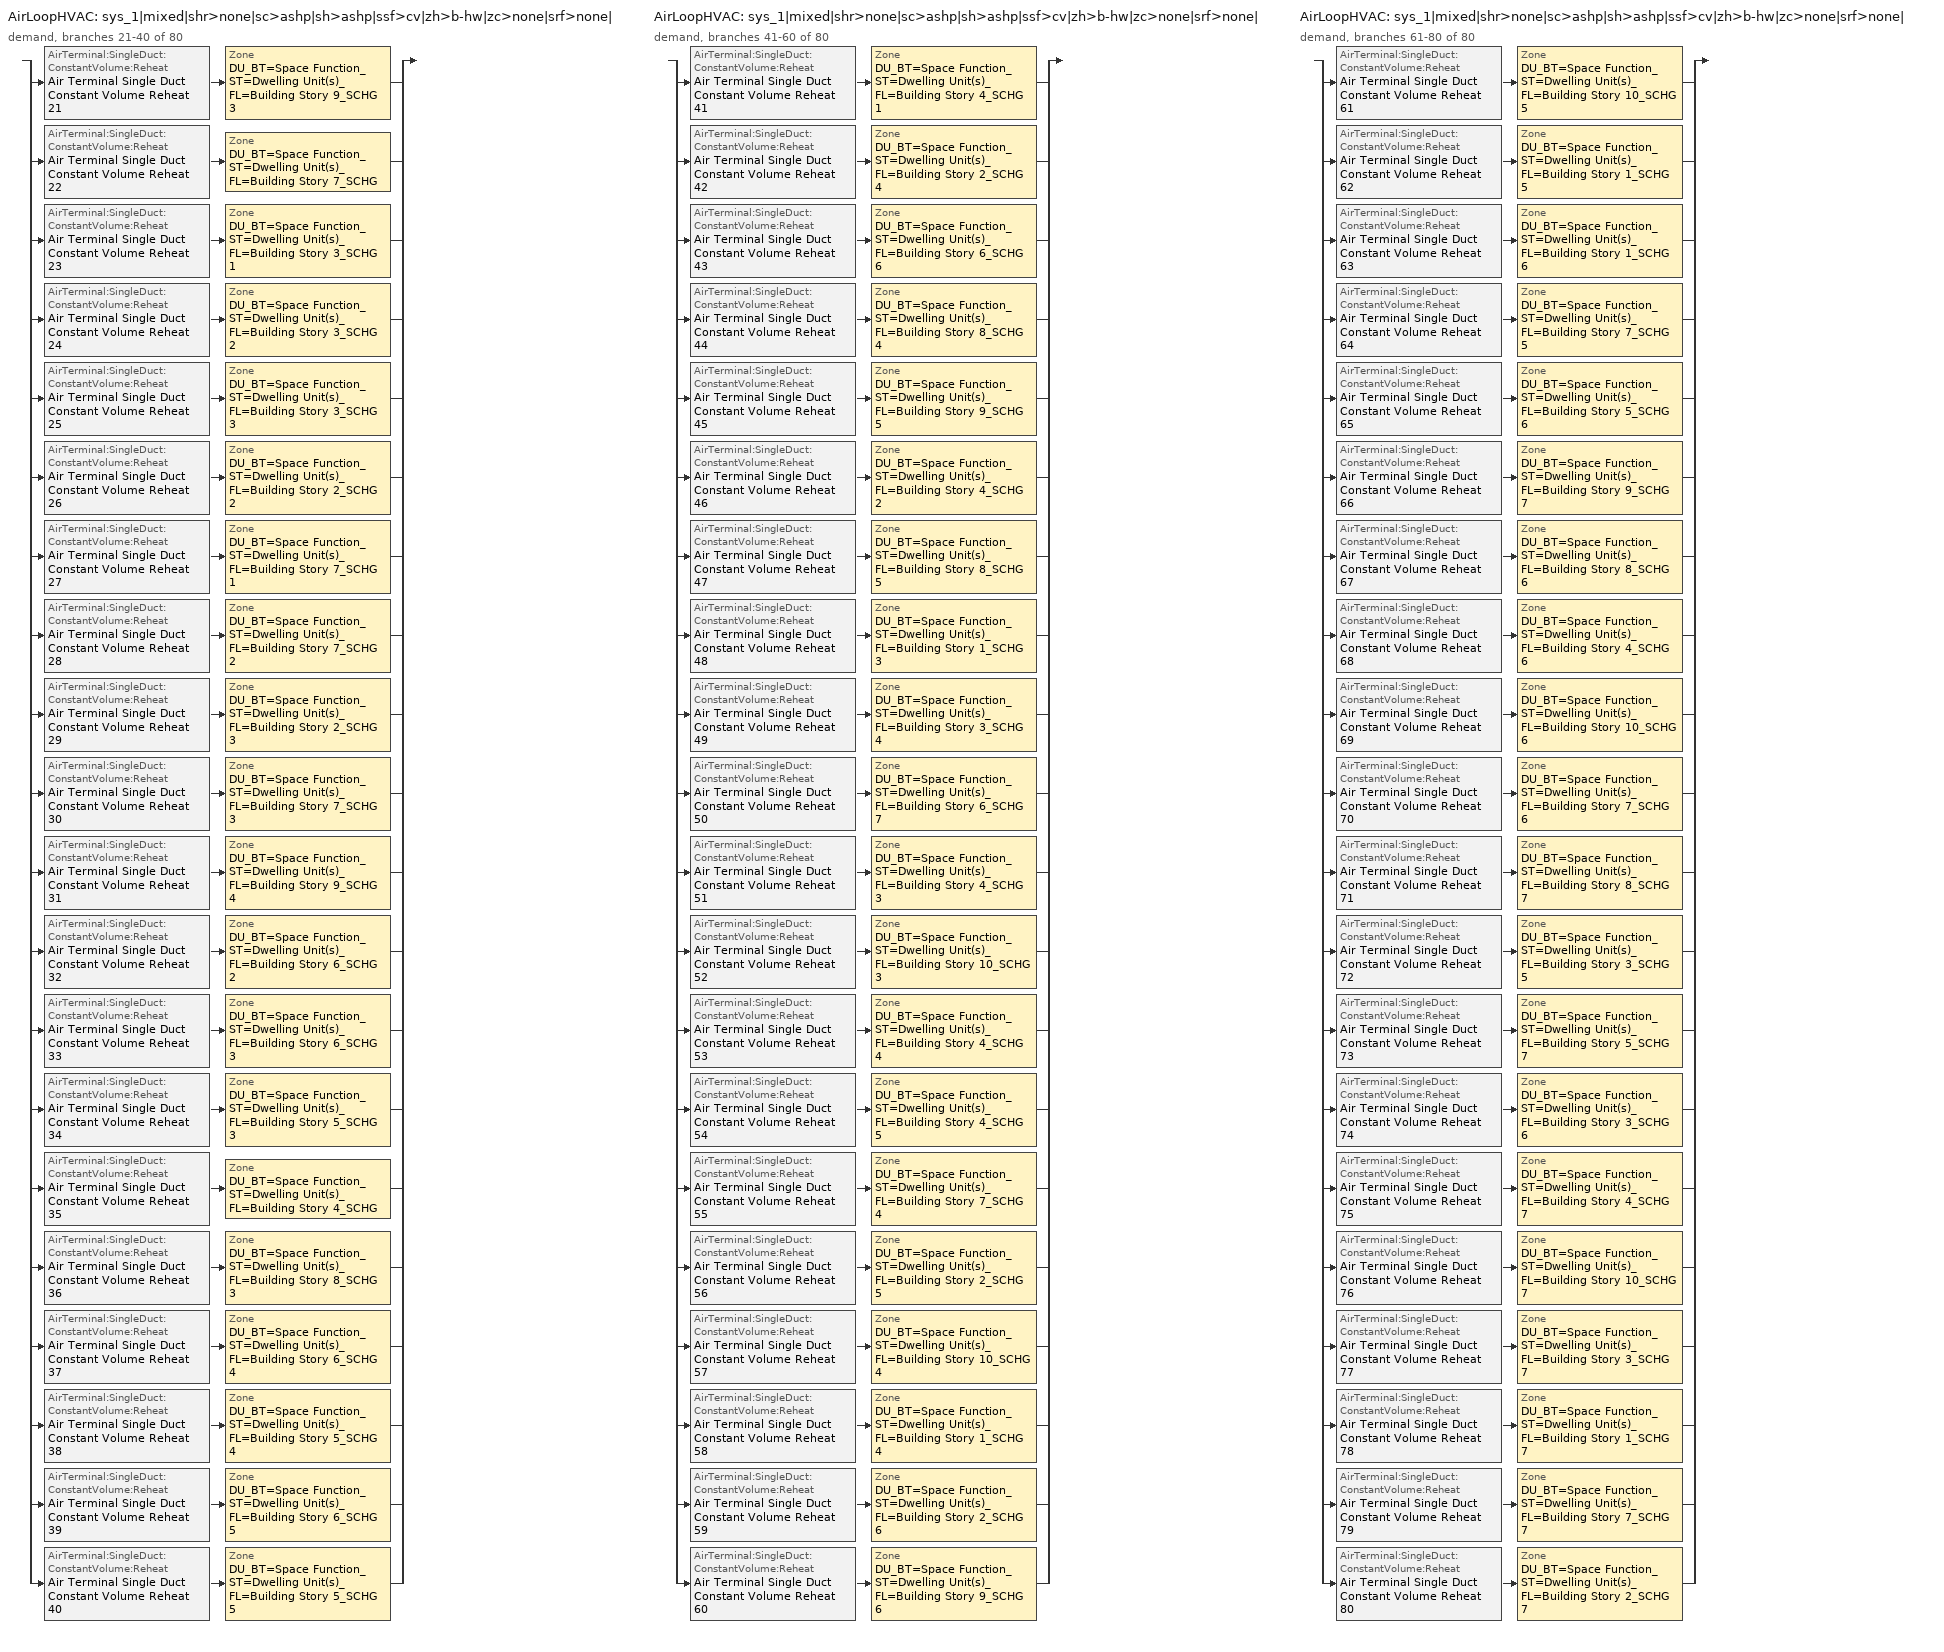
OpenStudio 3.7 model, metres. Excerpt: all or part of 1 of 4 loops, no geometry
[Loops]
AirLoopHVAC 'sys_1|mixed|shr>none|sc>ashp|sh>ashp|ssf>cv|zh>b-hw|zc>none|srf>none|'
 demand, branches 21-40 of 80: split
  | AirTerminal:SingleDuct:ConstantVolume:Reheat 'Air Terminal Single Duct Constant Volume Reheat 21' > Zone 'DU_BT=Space Function_ST=Dwelling Unit(s)_FL=Building Story 9_SCHG 3'
  | AirTerminal:SingleDuct:ConstantVolume:Reheat 'Air Terminal Single Duct Constant Volume Reheat 22' > Zone 'DU_BT=Space Function_ST=Dwelling Unit(s)_FL=Building Story 7_SCHG'
  | AirTerminal:SingleDuct:ConstantVolume:Reheat 'Air Terminal Single Duct Constant Volume Reheat 23' > Zone 'DU_BT=Space Function_ST=Dwelling Unit(s)_FL=Building Story 3_SCHG 1'
  | AirTerminal:SingleDuct:ConstantVolume:Reheat 'Air Terminal Single Duct Constant Volume Reheat 24' > Zone 'DU_BT=Space Function_ST=Dwelling Unit(s)_FL=Building Story 3_SCHG 2'
  | AirTerminal:SingleDuct:ConstantVolume:Reheat 'Air Terminal Single Duct Constant Volume Reheat 25' > Zone 'DU_BT=Space Function_ST=Dwelling Unit(s)_FL=Building Story 3_SCHG 3'
  | AirTerminal:SingleDuct:ConstantVolume:Reheat 'Air Terminal Single Duct Constant Volume Reheat 26' > Zone 'DU_BT=Space Function_ST=Dwelling Unit(s)_FL=Building Story 2_SCHG 2'
  | AirTerminal:SingleDuct:ConstantVolume:Reheat 'Air Terminal Single Duct Constant Volume Reheat 27' > Zone 'DU_BT=Space Function_ST=Dwelling Unit(s)_FL=Building Story 7_SCHG 1'
  | AirTerminal:SingleDuct:ConstantVolume:Reheat 'Air Terminal Single Duct Constant Volume Reheat 28' > Zone 'DU_BT=Space Function_ST=Dwelling Unit(s)_FL=Building Story 7_SCHG 2'
  | AirTerminal:SingleDuct:ConstantVolume:Reheat 'Air Terminal Single Duct Constant Volume Reheat 29' > Zone 'DU_BT=Space Function_ST=Dwelling Unit(s)_FL=Building Story 2_SCHG 3'
  | AirTerminal:SingleDuct:ConstantVolume:Reheat 'Air Terminal Single Duct Constant Volume Reheat 30' > Zone 'DU_BT=Space Function_ST=Dwelling Unit(s)_FL=Building Story 7_SCHG 3'
  | AirTerminal:SingleDuct:ConstantVolume:Reheat 'Air Terminal Single Duct Constant Volume Reheat 31' > Zone 'DU_BT=Space Function_ST=Dwelling Unit(s)_FL=Building Story 9_SCHG 4'
  | AirTerminal:SingleDuct:ConstantVolume:Reheat 'Air Terminal Single Duct Constant Volume Reheat 32' > Zone 'DU_BT=Space Function_ST=Dwelling Unit(s)_FL=Building Story 6_SCHG 2'
  | AirTerminal:SingleDuct:ConstantVolume:Reheat 'Air Terminal Single Duct Constant Volume Reheat 33' > Zone 'DU_BT=Space Function_ST=Dwelling Unit(s)_FL=Building Story 6_SCHG 3'
  | AirTerminal:SingleDuct:ConstantVolume:Reheat 'Air Terminal Single Duct Constant Volume Reheat 34' > Zone 'DU_BT=Space Function_ST=Dwelling Unit(s)_FL=Building Story 5_SCHG 3'
  | AirTerminal:SingleDuct:ConstantVolume:Reheat 'Air Terminal Single Duct Constant Volume Reheat 35' > Zone 'DU_BT=Space Function_ST=Dwelling Unit(s)_FL=Building Story 4_SCHG'
  | AirTerminal:SingleDuct:ConstantVolume:Reheat 'Air Terminal Single Duct Constant Volume Reheat 36' > Zone 'DU_BT=Space Function_ST=Dwelling Unit(s)_FL=Building Story 8_SCHG 3'
  | AirTerminal:SingleDuct:ConstantVolume:Reheat 'Air Terminal Single Duct Constant Volume Reheat 37' > Zone 'DU_BT=Space Function_ST=Dwelling Unit(s)_FL=Building Story 6_SCHG 4'
  | AirTerminal:SingleDuct:ConstantVolume:Reheat 'Air Terminal Single Duct Constant Volume Reheat 38' > Zone 'DU_BT=Space Function_ST=Dwelling Unit(s)_FL=Building Story 5_SCHG 4'
  | AirTerminal:SingleDuct:ConstantVolume:Reheat 'Air Terminal Single Duct Constant Volume Reheat 39' > Zone 'DU_BT=Space Function_ST=Dwelling Unit(s)_FL=Building Story 6_SCHG 5'
  | AirTerminal:SingleDuct:ConstantVolume:Reheat 'Air Terminal Single Duct Constant Volume Reheat 40' > Zone 'DU_BT=Space Function_ST=Dwelling Unit(s)_FL=Building Story 5_SCHG 5'
AirLoopHVAC 'sys_1|mixed|shr>none|sc>ashp|sh>ashp|ssf>cv|zh>b-hw|zc>none|srf>none|'
 demand, branches 41-60 of 80: split
  | AirTerminal:SingleDuct:ConstantVolume:Reheat 'Air Terminal Single Duct Constant Volume Reheat 41' > Zone 'DU_BT=Space Function_ST=Dwelling Unit(s)_FL=Building Story 4_SCHG 1'
  | AirTerminal:SingleDuct:ConstantVolume:Reheat 'Air Terminal Single Duct Constant Volume Reheat 42' > Zone 'DU_BT=Space Function_ST=Dwelling Unit(s)_FL=Building Story 2_SCHG 4'
  | AirTerminal:SingleDuct:ConstantVolume:Reheat 'Air Terminal Single Duct Constant Volume Reheat 43' > Zone 'DU_BT=Space Function_ST=Dwelling Unit(s)_FL=Building Story 6_SCHG 6'
  | AirTerminal:SingleDuct:ConstantVolume:Reheat 'Air Terminal Single Duct Constant Volume Reheat 44' > Zone 'DU_BT=Space Function_ST=Dwelling Unit(s)_FL=Building Story 8_SCHG 4'
  | AirTerminal:SingleDuct:ConstantVolume:Reheat 'Air Terminal Single Duct Constant Volume Reheat 45' > Zone 'DU_BT=Space Function_ST=Dwelling Unit(s)_FL=Building Story 9_SCHG 5'
  | AirTerminal:SingleDuct:ConstantVolume:Reheat 'Air Terminal Single Duct Constant Volume Reheat 46' > Zone 'DU_BT=Space Function_ST=Dwelling Unit(s)_FL=Building Story 4_SCHG 2'
  | AirTerminal:SingleDuct:ConstantVolume:Reheat 'Air Terminal Single Duct Constant Volume Reheat 47' > Zone 'DU_BT=Space Function_ST=Dwelling Unit(s)_FL=Building Story 8_SCHG 5'
  | AirTerminal:SingleDuct:ConstantVolume:Reheat 'Air Terminal Single Duct Constant Volume Reheat 48' > Zone 'DU_BT=Space Function_ST=Dwelling Unit(s)_FL=Building Story 1_SCHG 3'
  | AirTerminal:SingleDuct:ConstantVolume:Reheat 'Air Terminal Single Duct Constant Volume Reheat 49' > Zone 'DU_BT=Space Function_ST=Dwelling Unit(s)_FL=Building Story 3_SCHG 4'
  | AirTerminal:SingleDuct:ConstantVolume:Reheat 'Air Terminal Single Duct Constant Volume Reheat 50' > Zone 'DU_BT=Space Function_ST=Dwelling Unit(s)_FL=Building Story 6_SCHG 7'
  | AirTerminal:SingleDuct:ConstantVolume:Reheat 'Air Terminal Single Duct Constant Volume Reheat 51' > Zone 'DU_BT=Space Function_ST=Dwelling Unit(s)_FL=Building Story 4_SCHG 3'
  | AirTerminal:SingleDuct:ConstantVolume:Reheat 'Air Terminal Single Duct Constant Volume Reheat 52' > Zone 'DU_BT=Space Function_ST=Dwelling Unit(s)_FL=Building Story 10_SCHG 3'
  | AirTerminal:SingleDuct:ConstantVolume:Reheat 'Air Terminal Single Duct Constant Volume Reheat 53' > Zone 'DU_BT=Space Function_ST=Dwelling Unit(s)_FL=Building Story 4_SCHG 4'
  | AirTerminal:SingleDuct:ConstantVolume:Reheat 'Air Terminal Single Duct Constant Volume Reheat 54' > Zone 'DU_BT=Space Function_ST=Dwelling Unit(s)_FL=Building Story 4_SCHG 5'
  | AirTerminal:SingleDuct:ConstantVolume:Reheat 'Air Terminal Single Duct Constant Volume Reheat 55' > Zone 'DU_BT=Space Function_ST=Dwelling Unit(s)_FL=Building Story 7_SCHG 4'
  | AirTerminal:SingleDuct:ConstantVolume:Reheat 'Air Terminal Single Duct Constant Volume Reheat 56' > Zone 'DU_BT=Space Function_ST=Dwelling Unit(s)_FL=Building Story 2_SCHG 5'
  | AirTerminal:SingleDuct:ConstantVolume:Reheat 'Air Terminal Single Duct Constant Volume Reheat 57' > Zone 'DU_BT=Space Function_ST=Dwelling Unit(s)_FL=Building Story 10_SCHG 4'
  | AirTerminal:SingleDuct:ConstantVolume:Reheat 'Air Terminal Single Duct Constant Volume Reheat 58' > Zone 'DU_BT=Space Function_ST=Dwelling Unit(s)_FL=Building Story 1_SCHG 4'
  | AirTerminal:SingleDuct:ConstantVolume:Reheat 'Air Terminal Single Duct Constant Volume Reheat 59' > Zone 'DU_BT=Space Function_ST=Dwelling Unit(s)_FL=Building Story 2_SCHG 6'
  | AirTerminal:SingleDuct:ConstantVolume:Reheat 'Air Terminal Single Duct Constant Volume Reheat 60' > Zone 'DU_BT=Space Function_ST=Dwelling Unit(s)_FL=Building Story 9_SCHG 6'
AirLoopHVAC 'sys_1|mixed|shr>none|sc>ashp|sh>ashp|ssf>cv|zh>b-hw|zc>none|srf>none|'
 demand, branches 61-80 of 80: split
  | AirTerminal:SingleDuct:ConstantVolume:Reheat 'Air Terminal Single Duct Constant Volume Reheat 61' > Zone 'DU_BT=Space Function_ST=Dwelling Unit(s)_FL=Building Story 10_SCHG 5'
  | AirTerminal:SingleDuct:ConstantVolume:Reheat 'Air Terminal Single Duct Constant Volume Reheat 62' > Zone 'DU_BT=Space Function_ST=Dwelling Unit(s)_FL=Building Story 1_SCHG 5'
  | AirTerminal:SingleDuct:ConstantVolume:Reheat 'Air Terminal Single Duct Constant Volume Reheat 63' > Zone 'DU_BT=Space Function_ST=Dwelling Unit(s)_FL=Building Story 1_SCHG 6'
  | AirTerminal:SingleDuct:ConstantVolume:Reheat 'Air Terminal Single Duct Constant Volume Reheat 64' > Zone 'DU_BT=Space Function_ST=Dwelling Unit(s)_FL=Building Story 7_SCHG 5'
  | AirTerminal:SingleDuct:ConstantVolume:Reheat 'Air Terminal Single Duct Constant Volume Reheat 65' > Zone 'DU_BT=Space Function_ST=Dwelling Unit(s)_FL=Building Story 5_SCHG 6'
  | AirTerminal:SingleDuct:ConstantVolume:Reheat 'Air Terminal Single Duct Constant Volume Reheat 66' > Zone 'DU_BT=Space Function_ST=Dwelling Unit(s)_FL=Building Story 9_SCHG 7'
  | AirTerminal:SingleDuct:ConstantVolume:Reheat 'Air Terminal Single Duct Constant Volume Reheat 67' > Zone 'DU_BT=Space Function_ST=Dwelling Unit(s)_FL=Building Story 8_SCHG 6'
  | AirTerminal:SingleDuct:ConstantVolume:Reheat 'Air Terminal Single Duct Constant Volume Reheat 68' > Zone 'DU_BT=Space Function_ST=Dwelling Unit(s)_FL=Building Story 4_SCHG 6'
  | AirTerminal:SingleDuct:ConstantVolume:Reheat 'Air Terminal Single Duct Constant Volume Reheat 69' > Zone 'DU_BT=Space Function_ST=Dwelling Unit(s)_FL=Building Story 10_SCHG 6'
  | AirTerminal:SingleDuct:ConstantVolume:Reheat 'Air Terminal Single Duct Constant Volume Reheat 70' > Zone 'DU_BT=Space Function_ST=Dwelling Unit(s)_FL=Building Story 7_SCHG 6'
  | AirTerminal:SingleDuct:ConstantVolume:Reheat 'Air Terminal Single Duct Constant Volume Reheat 71' > Zone 'DU_BT=Space Function_ST=Dwelling Unit(s)_FL=Building Story 8_SCHG 7'
  | AirTerminal:SingleDuct:ConstantVolume:Reheat 'Air Terminal Single Duct Constant Volume Reheat 72' > Zone 'DU_BT=Space Function_ST=Dwelling Unit(s)_FL=Building Story 3_SCHG 5'
  | AirTerminal:SingleDuct:ConstantVolume:Reheat 'Air Terminal Single Duct Constant Volume Reheat 73' > Zone 'DU_BT=Space Function_ST=Dwelling Unit(s)_FL=Building Story 5_SCHG 7'
  | AirTerminal:SingleDuct:ConstantVolume:Reheat 'Air Terminal Single Duct Constant Volume Reheat 74' > Zone 'DU_BT=Space Function_ST=Dwelling Unit(s)_FL=Building Story 3_SCHG 6'
  | AirTerminal:SingleDuct:ConstantVolume:Reheat 'Air Terminal Single Duct Constant Volume Reheat 75' > Zone 'DU_BT=Space Function_ST=Dwelling Unit(s)_FL=Building Story 4_SCHG 7'
  | AirTerminal:SingleDuct:ConstantVolume:Reheat 'Air Terminal Single Duct Constant Volume Reheat 76' > Zone 'DU_BT=Space Function_ST=Dwelling Unit(s)_FL=Building Story 10_SCHG 7'
  | AirTerminal:SingleDuct:ConstantVolume:Reheat 'Air Terminal Single Duct Constant Volume Reheat 77' > Zone 'DU_BT=Space Function_ST=Dwelling Unit(s)_FL=Building Story 3_SCHG 7'
  | AirTerminal:SingleDuct:ConstantVolume:Reheat 'Air Terminal Single Duct Constant Volume Reheat 78' > Zone 'DU_BT=Space Function_ST=Dwelling Unit(s)_FL=Building Story 1_SCHG 7'
  | AirTerminal:SingleDuct:ConstantVolume:Reheat 'Air Terminal Single Duct Constant Volume Reheat 79' > Zone 'DU_BT=Space Function_ST=Dwelling Unit(s)_FL=Building Story 7_SCHG 7'
  | AirTerminal:SingleDuct:ConstantVolume:Reheat 'Air Terminal Single Duct Constant Volume Reheat 80' > Zone 'DU_BT=Space Function_ST=Dwelling Unit(s)_FL=Building Story 2_SCHG 7'
[Sizing:Zone] Zone Cooling Design Supply Air Temperature Input Method=TemperatureDifference; Zone Cooling Design Supply Air Temperature {C}=14; Zone Cooling Design Supply Air Temperature Difference {deltaC}=11; Zone Heating Design Supply Air Temperature Input Method=TemperatureDifference; Zone Heating Design Supply Air Temperature {C}=40; Zone Heating Design Supply Air Temperature Difference {deltaC}=21; Zone Cooling Design Supply Air Humidity Ratio {kg-H2O/kg-air}=0.0085; Zone Heating Design Supply Air Humidity Ratio {kg-H2O/kg-air}=0.008; Zone Heating Sizing Factor=1.3; Zone Cooling Sizing Factor=1; Cooling Design Air Flow Method=DesignDay; Heating Design Air Flow Method=DesignDay; Account for Dedicated Outdoor Air System=No; Dedicated Outdoor Air System Control Strategy=NeutralSupplyAir; Dedicated Outdoor Air Low Setpoint Temperature for Design {C}=autosize; Dedicated Outdoor Air High Setpoint Temperature for Design {C}=autosize; Zone Load Sizing Method=Sensible Load Only No Latent Load; Zone Latent Cooling Design Supply Air Humidity Ratio Input Method=HumidityRatioDifference; Zone Cooling Design Supply Air Humidity Ratio Difference {kgWater/kgDryAir}=0.005; Zone Latent Heating Design Supply Air Humidity Ratio Input Method=HumidityRatioDifference; Zone Humidification Design Supply Air Humidity Ratio Difference {kgWater/kgDryAir}=0.005
DU_BT=Space Function_ST=Dwelling Unit(s)_FL=Building Story 9_SCHG 3; DU_BT=Space Function_ST=Dwelling Unit(s)_FL=Building Story 7_SCHG; DU_BT=Space Function_ST=Dwelling Unit(s)_FL=Building Story 3_SCHG 1; DU_BT=Space Function_ST=Dwelling Unit(s)_FL=Building Story 3_SCHG 2; DU_BT=Space Function_ST=Dwelling Unit(s)_FL=Building Story 3_SCHG 3; DU_BT=Space Function_ST=Dwelling Unit(s)_FL=Building Story 2_SCHG 2; DU_BT=Space Function_ST=Dwelling Unit(s)_FL=Building Story 7_SCHG 1; DU_BT=Space Function_ST=Dwelling Unit(s)_FL=Building Story 7_SCHG 2; DU_BT=Space Function_ST=Dwelling Unit(s)_FL=Building Story 2_SCHG 3; DU_BT=Space Function_ST=Dwelling Unit(s)_FL=Building Story 7_SCHG 3; DU_BT=Space Function_ST=Dwelling Unit(s)_FL=Building Story 9_SCHG 4; DU_BT=Space Function_ST=Dwelling Unit(s)_FL=Building Story 6_SCHG 2; DU_BT=Space Function_ST=Dwelling Unit(s)_FL=Building Story 6_SCHG 3; DU_BT=Space Function_ST=Dwelling Unit(s)_FL=Building Story 5_SCHG 3; DU_BT=Space Function_ST=Dwelling Unit(s)_FL=Building Story 4_SCHG; DU_BT=Space Function_ST=Dwelling Unit(s)_FL=Building Story 8_SCHG 3; DU_BT=Space Function_ST=Dwelling Unit(s)_FL=Building Story 6_SCHG 4; DU_BT=Space Function_ST=Dwelling Unit(s)_FL=Building Story 5_SCHG 4; DU_BT=Space Function_ST=Dwelling Unit(s)_FL=Building Story 6_SCHG 5; DU_BT=Space Function_ST=Dwelling Unit(s)_FL=Building Story 5_SCHG 5; DU_BT=Space Function_ST=Dwelling Unit(s)_FL=Building Story 4_SCHG 1; DU_BT=Space Function_ST=Dwelling Unit(s)_FL=Building Story 2_SCHG 4; DU_BT=Space Function_ST=Dwelling Unit(s)_FL=Building Story 6_SCHG 6; DU_BT=Space Function_ST=Dwelling Unit(s)_FL=Building Story 8_SCHG 4; DU_BT=Space Function_ST=Dwelling Unit(s)_FL=Building Story 9_SCHG 5; DU_BT=Space Function_ST=Dwelling Unit(s)_FL=Building Story 4_SCHG 2; DU_BT=Space Function_ST=Dwelling Unit(s)_FL=Building Story 8_SCHG 5; DU_BT=Space Function_ST=Dwelling Unit(s)_FL=Building Story 1_SCHG 3; DU_BT=Space Function_ST=Dwelling Unit(s)_FL=Building Story 3_SCHG 4; DU_BT=Space Function_ST=Dwelling Unit(s)_FL=Building Story 6_SCHG 7; DU_BT=Space Function_ST=Dwelling Unit(s)_FL=Building Story 4_SCHG 3; DU_BT=Space Function_ST=Dwelling Unit(s)_FL=Building Story 10_SCHG 3; DU_BT=Space Function_ST=Dwelling Unit(s)_FL=Building Story 4_SCHG 4; DU_BT=Space Function_ST=Dwelling Unit(s)_FL=Building Story 4_SCHG 5; DU_BT=Space Function_ST=Dwelling Unit(s)_FL=Building Story 7_SCHG 4; DU_BT=Space Function_ST=Dwelling Unit(s)_FL=Building Story 2_SCHG 5; DU_BT=Space Function_ST=Dwelling Unit(s)_FL=Building Story 10_SCHG 4; DU_BT=Space Function_ST=Dwelling Unit(s)_FL=Building Story 1_SCHG 4; DU_BT=Space Function_ST=Dwelling Unit(s)_FL=Building Story 2_SCHG 6; DU_BT=Space Function_ST=Dwelling Unit(s)_FL=Building Story 9_SCHG 6; DU_BT=Space Function_ST=Dwelling Unit(s)_FL=Building Story 10_SCHG 5; DU_BT=Space Function_ST=Dwelling Unit(s)_FL=Building Story 1_SCHG 5; DU_BT=Space Function_ST=Dwelling Unit(s)_FL=Building Story 1_SCHG 6; DU_BT=Space Function_ST=Dwelling Unit(s)_FL=Building Story 7_SCHG 5; DU_BT=Space Function_ST=Dwelling Unit(s)_FL=Building Story 5_SCHG 6; DU_BT=Space Function_ST=Dwelling Unit(s)_FL=Building Story 9_SCHG 7; DU_BT=Space Function_ST=Dwelling Unit(s)_FL=Building Story 8_SCHG 6; DU_BT=Space Function_ST=Dwelling Unit(s)_FL=Building Story 4_SCHG 6; DU_BT=Space Function_ST=Dwelling Unit(s)_FL=Building Story 10_SCHG 6; DU_BT=Space Function_ST=Dwelling Unit(s)_FL=Building Story 7_SCHG 6; DU_BT=Space Function_ST=Dwelling Unit(s)_FL=Building Story 8_SCHG 7; DU_BT=Space Function_ST=Dwelling Unit(s)_FL=Building Story 3_SCHG 5; DU_BT=Space Function_ST=Dwelling Unit(s)_FL=Building Story 5_SCHG 7; DU_BT=Space Function_ST=Dwelling Unit(s)_FL=Building Story 3_SCHG 6; DU_BT=Space Function_ST=Dwelling Unit(s)_FL=Building Story 4_SCHG 7; DU_BT=Space Function_ST=Dwelling Unit(s)_FL=Building Story 10_SCHG 7; DU_BT=Space Function_ST=Dwelling Unit(s)_FL=Building Story 3_SCHG 7; DU_BT=Space Function_ST=Dwelling Unit(s)_FL=Building Story 1_SCHG 7; DU_BT=Space Function_ST=Dwelling Unit(s)_FL=Building Story 7_SCHG 7; DU_BT=Space Function_ST=Dwelling Unit(s)_FL=Building Story 2_SCHG 7
[Zone equipment]
DU_BT=Space Function_ST=Dwelling Unit(s)_FL=Building Story 9_SCHG 3: Zone HVAC Baseboard Convective Water 21, Air Terminal Single Duct Constant Volume Reheat 21
DU_BT=Space Function_ST=Dwelling Unit(s)_FL=Building Story 7_SCHG: Zone HVAC Baseboard Convective Water 22, Air Terminal Single Duct Constant Volume Reheat 22
DU_BT=Space Function_ST=Dwelling Unit(s)_FL=Building Story 3_SCHG 1: Zone HVAC Baseboard Convective Water 23, Air Terminal Single Duct Constant Volume Reheat 23
DU_BT=Space Function_ST=Dwelling Unit(s)_FL=Building Story 3_SCHG 2: Zone HVAC Baseboard Convective Water 24, Air Terminal Single Duct Constant Volume Reheat 24
DU_BT=Space Function_ST=Dwelling Unit(s)_FL=Building Story 3_SCHG 3: Zone HVAC Baseboard Convective Water 25, Air Terminal Single Duct Constant Volume Reheat 25
DU_BT=Space Function_ST=Dwelling Unit(s)_FL=Building Story 2_SCHG 2: Zone HVAC Baseboard Convective Water 26, Air Terminal Single Duct Constant Volume Reheat 26
DU_BT=Space Function_ST=Dwelling Unit(s)_FL=Building Story 7_SCHG 1: Zone HVAC Baseboard Convective Water 27, Air Terminal Single Duct Constant Volume Reheat 27
DU_BT=Space Function_ST=Dwelling Unit(s)_FL=Building Story 7_SCHG 2: Zone HVAC Baseboard Convective Water 28, Air Terminal Single Duct Constant Volume Reheat 28
DU_BT=Space Function_ST=Dwelling Unit(s)_FL=Building Story 2_SCHG 3: Zone HVAC Baseboard Convective Water 29, Air Terminal Single Duct Constant Volume Reheat 29
DU_BT=Space Function_ST=Dwelling Unit(s)_FL=Building Story 7_SCHG 3: Zone HVAC Baseboard Convective Water 30, Air Terminal Single Duct Constant Volume Reheat 30
DU_BT=Space Function_ST=Dwelling Unit(s)_FL=Building Story 9_SCHG 4: Zone HVAC Baseboard Convective Water 31, Air Terminal Single Duct Constant Volume Reheat 31
DU_BT=Space Function_ST=Dwelling Unit(s)_FL=Building Story 6_SCHG 2: Zone HVAC Baseboard Convective Water 32, Air Terminal Single Duct Constant Volume Reheat 32
DU_BT=Space Function_ST=Dwelling Unit(s)_FL=Building Story 6_SCHG 3: Zone HVAC Baseboard Convective Water 33, Air Terminal Single Duct Constant Volume Reheat 33
DU_BT=Space Function_ST=Dwelling Unit(s)_FL=Building Story 5_SCHG 3: Zone HVAC Baseboard Convective Water 34, Air Terminal Single Duct Constant Volume Reheat 34
DU_BT=Space Function_ST=Dwelling Unit(s)_FL=Building Story 4_SCHG: Zone HVAC Baseboard Convective Water 35, Air Terminal Single Duct Constant Volume Reheat 35
DU_BT=Space Function_ST=Dwelling Unit(s)_FL=Building Story 8_SCHG 3: Zone HVAC Baseboard Convective Water 36, Air Terminal Single Duct Constant Volume Reheat 36
DU_BT=Space Function_ST=Dwelling Unit(s)_FL=Building Story 6_SCHG 4: Zone HVAC Baseboard Convective Water 37, Air Terminal Single Duct Constant Volume Reheat 37
DU_BT=Space Function_ST=Dwelling Unit(s)_FL=Building Story 5_SCHG 4: Zone HVAC Baseboard Convective Water 38, Air Terminal Single Duct Constant Volume Reheat 38
DU_BT=Space Function_ST=Dwelling Unit(s)_FL=Building Story 6_SCHG 5: Zone HVAC Baseboard Convective Water 39, Air Terminal Single Duct Constant Volume Reheat 39
DU_BT=Space Function_ST=Dwelling Unit(s)_FL=Building Story 5_SCHG 5: Zone HVAC Baseboard Convective Water 40, Air Terminal Single Duct Constant Volume Reheat 40
DU_BT=Space Function_ST=Dwelling Unit(s)_FL=Building Story 4_SCHG 1: Zone HVAC Baseboard Convective Water 41, Air Terminal Single Duct Constant Volume Reheat 41
DU_BT=Space Function_ST=Dwelling Unit(s)_FL=Building Story 2_SCHG 4: Zone HVAC Baseboard Convective Water 42, Air Terminal Single Duct Constant Volume Reheat 42
DU_BT=Space Function_ST=Dwelling Unit(s)_FL=Building Story 6_SCHG 6: Zone HVAC Baseboard Convective Water 43, Air Terminal Single Duct Constant Volume Reheat 43
DU_BT=Space Function_ST=Dwelling Unit(s)_FL=Building Story 8_SCHG 4: Zone HVAC Baseboard Convective Water 44, Air Terminal Single Duct Constant Volume Reheat 44
DU_BT=Space Function_ST=Dwelling Unit(s)_FL=Building Story 9_SCHG 5: Zone HVAC Baseboard Convective Water 45, Air Terminal Single Duct Constant Volume Reheat 45
DU_BT=Space Function_ST=Dwelling Unit(s)_FL=Building Story 4_SCHG 2: Zone HVAC Baseboard Convective Water 46, Air Terminal Single Duct Constant Volume Reheat 46
DU_BT=Space Function_ST=Dwelling Unit(s)_FL=Building Story 8_SCHG 5: Zone HVAC Baseboard Convective Water 47, Air Terminal Single Duct Constant Volume Reheat 47
DU_BT=Space Function_ST=Dwelling Unit(s)_FL=Building Story 1_SCHG 3: Zone HVAC Baseboard Convective Water 48, Air Terminal Single Duct Constant Volume Reheat 48
DU_BT=Space Function_ST=Dwelling Unit(s)_FL=Building Story 3_SCHG 4: Zone HVAC Baseboard Convective Water 49, Air Terminal Single Duct Constant Volume Reheat 49
DU_BT=Space Function_ST=Dwelling Unit(s)_FL=Building Story 6_SCHG 7: Zone HVAC Baseboard Convective Water 50, Air Terminal Single Duct Constant Volume Reheat 50
DU_BT=Space Function_ST=Dwelling Unit(s)_FL=Building Story 4_SCHG 3: Zone HVAC Baseboard Convective Water 51, Air Terminal Single Duct Constant Volume Reheat 51
DU_BT=Space Function_ST=Dwelling Unit(s)_FL=Building Story 10_SCHG 3: Zone HVAC Baseboard Convective Water 52, Air Terminal Single Duct Constant Volume Reheat 52
DU_BT=Space Function_ST=Dwelling Unit(s)_FL=Building Story 4_SCHG 4: Zone HVAC Baseboard Convective Water 53, Air Terminal Single Duct Constant Volume Reheat 53
DU_BT=Space Function_ST=Dwelling Unit(s)_FL=Building Story 4_SCHG 5: Zone HVAC Baseboard Convective Water 54, Air Terminal Single Duct Constant Volume Reheat 54
DU_BT=Space Function_ST=Dwelling Unit(s)_FL=Building Story 7_SCHG 4: Zone HVAC Baseboard Convective Water 55, Air Terminal Single Duct Constant Volume Reheat 55
DU_BT=Space Function_ST=Dwelling Unit(s)_FL=Building Story 2_SCHG 5: Zone HVAC Baseboard Convective Water 56, Air Terminal Single Duct Constant Volume Reheat 56
DU_BT=Space Function_ST=Dwelling Unit(s)_FL=Building Story 10_SCHG 4: Zone HVAC Baseboard Convective Water 57, Air Terminal Single Duct Constant Volume Reheat 57
DU_BT=Space Function_ST=Dwelling Unit(s)_FL=Building Story 1_SCHG 4: Zone HVAC Baseboard Convective Water 58, Air Terminal Single Duct Constant Volume Reheat 58
DU_BT=Space Function_ST=Dwelling Unit(s)_FL=Building Story 2_SCHG 6: Zone HVAC Baseboard Convective Water 59, Air Terminal Single Duct Constant Volume Reheat 59
DU_BT=Space Function_ST=Dwelling Unit(s)_FL=Building Story 9_SCHG 6: Zone HVAC Baseboard Convective Water 60, Air Terminal Single Duct Constant Volume Reheat 60
DU_BT=Space Function_ST=Dwelling Unit(s)_FL=Building Story 10_SCHG 5: Zone HVAC Baseboard Convective Water 61, Air Terminal Single Duct Constant Volume Reheat 61
DU_BT=Space Function_ST=Dwelling Unit(s)_FL=Building Story 1_SCHG 5: Zone HVAC Baseboard Convective Water 62, Air Terminal Single Duct Constant Volume Reheat 62
DU_BT=Space Function_ST=Dwelling Unit(s)_FL=Building Story 1_SCHG 6: Zone HVAC Baseboard Convective Water 63, Air Terminal Single Duct Constant Volume Reheat 63
DU_BT=Space Function_ST=Dwelling Unit(s)_FL=Building Story 7_SCHG 5: Zone HVAC Baseboard Convective Water 64, Air Terminal Single Duct Constant Volume Reheat 64
DU_BT=Space Function_ST=Dwelling Unit(s)_FL=Building Story 5_SCHG 6: Zone HVAC Baseboard Convective Water 65, Air Terminal Single Duct Constant Volume Reheat 65
DU_BT=Space Function_ST=Dwelling Unit(s)_FL=Building Story 9_SCHG 7: Zone HVAC Baseboard Convective Water 66, Air Terminal Single Duct Constant Volume Reheat 66
DU_BT=Space Function_ST=Dwelling Unit(s)_FL=Building Story 8_SCHG 6: Zone HVAC Baseboard Convective Water 67, Air Terminal Single Duct Constant Volume Reheat 67
DU_BT=Space Function_ST=Dwelling Unit(s)_FL=Building Story 4_SCHG 6: Zone HVAC Baseboard Convective Water 68, Air Terminal Single Duct Constant Volume Reheat 68
DU_BT=Space Function_ST=Dwelling Unit(s)_FL=Building Story 10_SCHG 6: Zone HVAC Baseboard Convective Water 69, Air Terminal Single Duct Constant Volume Reheat 69
DU_BT=Space Function_ST=Dwelling Unit(s)_FL=Building Story 7_SCHG 6: Zone HVAC Baseboard Convective Water 70, Air Terminal Single Duct Constant Volume Reheat 70
DU_BT=Space Function_ST=Dwelling Unit(s)_FL=Building Story 8_SCHG 7: Zone HVAC Baseboard Convective Water 71, Air Terminal Single Duct Constant Volume Reheat 71
DU_BT=Space Function_ST=Dwelling Unit(s)_FL=Building Story 3_SCHG 5: Zone HVAC Baseboard Convective Water 72, Air Terminal Single Duct Constant Volume Reheat 72
DU_BT=Space Function_ST=Dwelling Unit(s)_FL=Building Story 5_SCHG 7: Zone HVAC Baseboard Convective Water 73, Air Terminal Single Duct Constant Volume Reheat 73
DU_BT=Space Function_ST=Dwelling Unit(s)_FL=Building Story 3_SCHG 6: Zone HVAC Baseboard Convective Water 74, Air Terminal Single Duct Constant Volume Reheat 74
DU_BT=Space Function_ST=Dwelling Unit(s)_FL=Building Story 4_SCHG 7: Zone HVAC Baseboard Convective Water 75, Air Terminal Single Duct Constant Volume Reheat 75
DU_BT=Space Function_ST=Dwelling Unit(s)_FL=Building Story 10_SCHG 7: Zone HVAC Baseboard Convective Water 76, Air Terminal Single Duct Constant Volume Reheat 76
DU_BT=Space Function_ST=Dwelling Unit(s)_FL=Building Story 3_SCHG 7: Zone HVAC Baseboard Convective Water 77, Air Terminal Single Duct Constant Volume Reheat 77
DU_BT=Space Function_ST=Dwelling Unit(s)_FL=Building Story 1_SCHG 7: Zone HVAC Baseboard Convective Water 78, Air Terminal Single Duct Constant Volume Reheat 78
DU_BT=Space Function_ST=Dwelling Unit(s)_FL=Building Story 7_SCHG 7: Zone HVAC Baseboard Convective Water 79, Air Terminal Single Duct Constant Volume Reheat 79
DU_BT=Space Function_ST=Dwelling Unit(s)_FL=Building Story 2_SCHG 7: Zone HVAC Baseboard Convective Water 80, Air Terminal Single Duct Constant Volume Reheat 80
[Coil:Heating:Electric] Availability Schedule=Always On Discrete
Coil Heating Electric 21; Coil Heating Electric 22; Coil Heating Electric 23; Coil Heating Electric 24; Coil Heating Electric 25; Coil Heating Electric 26; Coil Heating Electric 27; Coil Heating Electric 28; Coil Heating Electric 29; Coil Heating Electric 30; Coil Heating Electric 31; Coil Heating Electric 32; Coil Heating Electric 33; Coil Heating Electric 34; Coil Heating Electric 35; Coil Heating Electric 36; Coil Heating Electric 37; Coil Heating Electric 38; Coil Heating Electric 39; Coil Heating Electric 40; Coil Heating Electric 41; Coil Heating Electric 42; Coil Heating Electric 43; Coil Heating Electric 44; Coil Heating Electric 45; Coil Heating Electric 46; Coil Heating Electric 47; Coil Heating Electric 48; Coil Heating Electric 49; Coil Heating Electric 50; Coil Heating Electric 51; Coil Heating Electric 52; Coil Heating Electric 53; Coil Heating Electric 54; Coil Heating Electric 55; Coil Heating Electric 56; Coil Heating Electric 57; Coil Heating Electric 58; Coil Heating Electric 59; Coil Heating Electric 60; Coil Heating Electric 61; Coil Heating Electric 62; Coil Heating Electric 63; Coil Heating Electric 64; Coil Heating Electric 65; Coil Heating Electric 66; Coil Heating Electric 67; Coil Heating Electric 68; Coil Heating Electric 69; Coil Heating Electric 70; Coil Heating Electric 71; Coil Heating Electric 72; Coil Heating Electric 73; Coil Heating Electric 74; Coil Heating Electric 75; Coil Heating Electric 76; Coil Heating Electric 77; Coil Heating Electric 78; Coil Heating Electric 79; Coil Heating Electric 80
[AirTerminal:SingleDuct:ConstantVolume:Reheat] Availability Schedule=Always On Discrete; Maximum Air Flow Rate {m3/s}=autosize; Maximum Hot Water or Steam Flow Rate {m3/s}=autosize; Minimum Hot Water or Steam Flow Rate {m3/s}=0; Convergence Tolerance=0.001; Maximum Reheat Air Temperature {C}=35
Name | Reheat Coil
Air Terminal Single Duct Constant Volume Reheat 21 | Coil Heating Electric 21
Air Terminal Single Duct Constant Volume Reheat 22 | Coil Heating Electric 22
Air Terminal Single Duct Constant Volume Reheat 23 | Coil Heating Electric 23
Air Terminal Single Duct Constant Volume Reheat 24 | Coil Heating Electric 24
Air Terminal Single Duct Constant Volume Reheat 25 | Coil Heating Electric 25
Air Terminal Single Duct Constant Volume Reheat 26 | Coil Heating Electric 26
Air Terminal Single Duct Constant Volume Reheat 27 | Coil Heating Electric 27
Air Terminal Single Duct Constant Volume Reheat 28 | Coil Heating Electric 28
Air Terminal Single Duct Constant Volume Reheat 29 | Coil Heating Electric 29
Air Terminal Single Duct Constant Volume Reheat 30 | Coil Heating Electric 30
Air Terminal Single Duct Constant Volume Reheat 31 | Coil Heating Electric 31
Air Terminal Single Duct Constant Volume Reheat 32 | Coil Heating Electric 32
Air Terminal Single Duct Constant Volume Reheat 33 | Coil Heating Electric 33
Air Terminal Single Duct Constant Volume Reheat 34 | Coil Heating Electric 34
Air Terminal Single Duct Constant Volume Reheat 35 | Coil Heating Electric 35
Air Terminal Single Duct Constant Volume Reheat 36 | Coil Heating Electric 36
Air Terminal Single Duct Constant Volume Reheat 37 | Coil Heating Electric 37
Air Terminal Single Duct Constant Volume Reheat 38 | Coil Heating Electric 38
Air Terminal Single Duct Constant Volume Reheat 39 | Coil Heating Electric 39
Air Terminal Single Duct Constant Volume Reheat 40 | Coil Heating Electric 40
Air Terminal Single Duct Constant Volume Reheat 41 | Coil Heating Electric 41
Air Terminal Single Duct Constant Volume Reheat 42 | Coil Heating Electric 42
Air Terminal Single Duct Constant Volume Reheat 43 | Coil Heating Electric 43
Air Terminal Single Duct Constant Volume Reheat 44 | Coil Heating Electric 44
Air Terminal Single Duct Constant Volume Reheat 45 | Coil Heating Electric 45
Air Terminal Single Duct Constant Volume Reheat 46 | Coil Heating Electric 46
Air Terminal Single Duct Constant Volume Reheat 47 | Coil Heating Electric 47
Air Terminal Single Duct Constant Volume Reheat 48 | Coil Heating Electric 48
Air Terminal Single Duct Constant Volume Reheat 49 | Coil Heating Electric 49
Air Terminal Single Duct Constant Volume Reheat 50 | Coil Heating Electric 50
Air Terminal Single Duct Constant Volume Reheat 51 | Coil Heating Electric 51
Air Terminal Single Duct Constant Volume Reheat 52 | Coil Heating Electric 52
Air Terminal Single Duct Constant Volume Reheat 53 | Coil Heating Electric 53
Air Terminal Single Duct Constant Volume Reheat 54 | Coil Heating Electric 54
Air Terminal Single Duct Constant Volume Reheat 55 | Coil Heating Electric 55
Air Terminal Single Duct Constant Volume Reheat 56 | Coil Heating Electric 56
Air Terminal Single Duct Constant Volume Reheat 57 | Coil Heating Electric 57
Air Terminal Single Duct Constant Volume Reheat 58 | Coil Heating Electric 58
Air Terminal Single Duct Constant Volume Reheat 59 | Coil Heating Electric 59
Air Terminal Single Duct Constant Volume Reheat 60 | Coil Heating Electric 60
Air Terminal Single Duct Constant Volume Reheat 61 | Coil Heating Electric 61
Air Terminal Single Duct Constant Volume Reheat 62 | Coil Heating Electric 62
Air Terminal Single Duct Constant Volume Reheat 63 | Coil Heating Electric 63
Air Terminal Single Duct Constant Volume Reheat 64 | Coil Heating Electric 64
Air Terminal Single Duct Constant Volume Reheat 65 | Coil Heating Electric 65
Air Terminal Single Duct Constant Volume Reheat 66 | Coil Heating Electric 66
Air Terminal Single Duct Constant Volume Reheat 67 | Coil Heating Electric 67
Air Terminal Single Duct Constant Volume Reheat 68 | Coil Heating Electric 68
Air Terminal Single Duct Constant Volume Reheat 69 | Coil Heating Electric 69
Air Terminal Single Duct Constant Volume Reheat 70 | Coil Heating Electric 70
Air Terminal Single Duct Constant Volume Reheat 71 | Coil Heating Electric 71
Air Terminal Single Duct Constant Volume Reheat 72 | Coil Heating Electric 72
Air Terminal Single Duct Constant Volume Reheat 73 | Coil Heating Electric 73
Air Terminal Single Duct Constant Volume Reheat 74 | Coil Heating Electric 74
Air Terminal Single Duct Constant Volume Reheat 75 | Coil Heating Electric 75
Air Terminal Single Duct Constant Volume Reheat 76 | Coil Heating Electric 76
Air Terminal Single Duct Constant Volume Reheat 77 | Coil Heating Electric 77
Air Terminal Single Duct Constant Volume Reheat 78 | Coil Heating Electric 78
Air Terminal Single Duct Constant Volume Reheat 79 | Coil Heating Electric 79
Air Terminal Single Duct Constant Volume Reheat 80 | Coil Heating Electric 80
[Schedule:Constant]
Always On Discrete: Value=1
